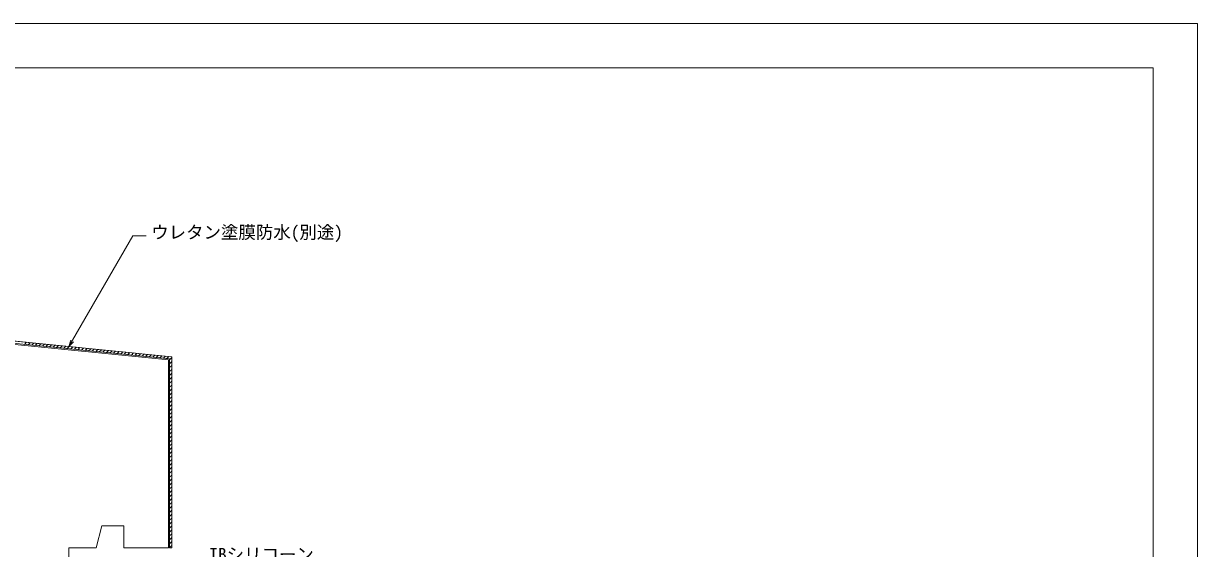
# Model space of a CAD drawing. Units: millimetres, scale not verified. Extents: x -840 to 840, y -594 to 594.
# Drawn here: x -220 to 840, y 120 to 594 of the extents above; entities that cross this region are included whole.
import ezdxf
from ezdxf.enums import TextEntityAlignment as Align

# ---------------------------------------------------------------- set-up
doc = ezdxf.new("R2010")
doc.units = ezdxf.units.MM
doc.header["$LTSCALE"] = 2
for name, color, linetype, lineweight in [('0-0_輪郭線', 2, 'Continuous', 9), ('0-1_図面枠', 7, 'Continuous', 9), ('0-2_文字', 5, 'Continuous', 9), ('0-6_躯体', 7, 'Continuous', 9), ('0-7_寸法線', 7, 'Continuous', 9), ('1-0_塗膜(N-300)', 2, 'Continuous', 9)]:
    doc.layers.add(name, color=color, linetype=linetype, lineweight=lineweight)
doc.styles.add('ＭＳ ゴシック', font='')
doc.styles.get('ＭＳ ゴシック').set_extended_font_data('MS Gothic')

msp = doc.modelspace()

# ---------------------------------------------------------------- linework, layer by layer
at = {"layer": '0-0_輪郭線'}
msp.add_lwpolyline([(800, 554), (-800, 554), (-800, -554), (800, -554)], close=True, dxfattribs=at)
at = {"layer": '0-1_図面枠'}
msp.add_lwpolyline([(840, -594), (840, 594), (-840, 594), (-840, -594)], close=True, dxfattribs=at)
at = {"layer": '0-6_躯体'}
for p, q in [((-89.365, 290.064), (-359.365, 317.064)), ((-89.365, 290.064), (-89.365, 120.064)), ((-149.655, 140.064), (-154.655, 120.064)), ((-149.655, 140.064), (-129.655, 140.064)), ((-129.655, 120.064), (-129.655, 140.064)), ((-179.365, 120.064), (-179.365, -282.936)), ((-179.365, 120.064), (-154.655, 120.064)), ((-129.655, 120.064), (-89.365, 120.064))]:
    msp.add_line(p, q, dxfattribs=at)
at = {"layer": '0-7_寸法線'}
for points in [[(-179.253, 302.068), (-121.453, 402.182), (-109.453, 402.182)], [(-175.01, 306.311), (-179.253, 302.068), (-177.7, 307.863)]]:
    msp.add_lwpolyline(points, dxfattribs=at)
at = {"layer": '1-0_塗膜(N-300)'}
for p, q in [((-86.365, 292.779), (-359.215, 320.064)), ((-219.321, 304.065), (-217.493, 305.892)), ((-216.107, 303.743), (-214.279, 305.571)), ((-212.892, 303.422), (-211.065, 305.249)), ((-209.678, 303.1), (-207.851, 304.928)), ((-206.464, 302.779), (-204.637, 304.606)), ((-203.25, 302.458), (-201.423, 304.285)), ((-200.036, 302.136), (-198.209, 303.963)), ((-196.822, 301.815), (-194.995, 303.642)), ((-193.608, 301.493), (-191.78, 303.321)), ((-190.394, 301.172), (-188.566, 302.999)), ((-187.179, 300.851), (-185.352, 302.678)), ((-183.965, 300.529), (-182.138, 302.356)), ((-180.751, 300.208), (-178.924, 302.035)), ((-177.537, 299.886), (-175.71, 301.714)), ((-174.323, 299.565), (-172.496, 301.392)), ((-171.109, 299.244), (-169.282, 301.071)), ((-167.895, 298.922), (-166.068, 300.749)), ((-164.681, 298.601), (-162.853, 300.428)), ((-161.467, 298.279), (-159.639, 300.107)), ((-158.252, 297.958), (-156.425, 299.785)), ((-155.038, 297.636), (-153.211, 299.464)), ((-151.824, 297.315), (-149.997, 299.142)), ((-148.61, 296.994), (-146.783, 298.821)), ((-145.396, 296.672), (-143.569, 298.499)), ((-142.182, 296.351), (-140.355, 298.178)), ((-138.968, 296.029), (-137.14, 297.857)), ((-135.754, 295.708), (-133.926, 297.535)), ((-132.539, 295.387), (-130.712, 297.214)), ((-129.325, 295.065), (-127.498, 296.892)), ((-126.111, 294.744), (-124.284, 296.571)), ((-122.897, 294.422), (-121.07, 296.25)), ((-119.683, 294.101), (-117.856, 295.928)), ((-116.469, 293.78), (-114.642, 295.607)), ((-113.255, 293.458), (-111.427, 295.285)), ((-110.041, 293.137), (-108.213, 294.964)), ((-106.826, 292.815), (-104.999, 294.643)), ((-103.612, 292.494), (-101.785, 294.321)), ((-100.398, 292.172), (-98.571, 294)), ((-97.184, 291.851), (-95.357, 293.678)), ((-93.97, 291.53), (-92.143, 293.357)), ((-90.756, 291.208), (-88.929, 293.035)), ((-88.365, 290.064), (-86.365, 292.064)), ((-88.365, 290.969), (-88.365, 120.064)), ((-88.365, 286.528), (-86.365, 288.528)), ((-88.365, 282.993), (-86.365, 284.993)), ((-88.365, 279.457), (-86.365, 281.457)), ((-88.365, 275.922), (-86.365, 277.922)), ((-88.365, 272.386), (-86.365, 274.386)), ((-88.365, 268.851), (-86.365, 270.851)), ((-88.365, 265.315), (-86.365, 267.315)), ((-88.365, 261.779), (-86.365, 263.779)), ((-88.365, 258.244), (-86.365, 260.244)), ((-88.365, 254.708), (-86.365, 256.708)), ((-88.365, 251.173), (-86.365, 253.173)), ((-88.365, 247.637), (-86.365, 249.637)), ((-88.365, 244.102), (-86.365, 246.102)), ((-88.365, 240.566), (-86.365, 242.566)), ((-88.365, 237.031), (-86.365, 239.031)), ((-88.365, 233.495), (-86.365, 235.495)), ((-88.365, 229.96), (-86.365, 231.96)), ((-88.365, 226.424), (-86.365, 228.424)), ((-88.365, 222.889), (-86.365, 224.889)), ((-88.365, 219.353), (-86.365, 221.353)), ((-88.365, 215.818), (-86.365, 217.818)), ((-88.365, 212.282), (-86.365, 214.282)), ((-88.365, 208.746), (-86.365, 210.746)), ((-88.365, 205.211), (-86.365, 207.211)), ((-88.365, 201.675), (-86.365, 203.675)), ((-88.365, 198.14), (-86.365, 200.14)), ((-88.365, 194.604), (-86.365, 196.604)), ((-88.365, 191.069), (-86.365, 193.069)), ((-88.365, 187.533), (-86.365, 189.533)), ((-88.365, 183.998), (-86.365, 185.998)), ((-88.365, 180.462), (-86.365, 182.462)), ((-88.365, 176.927), (-86.365, 178.927)), ((-88.365, 173.391), (-86.365, 175.391)), ((-88.365, 169.856), (-86.365, 171.856)), ((-88.365, 166.32), (-86.365, 168.32)), ((-88.365, 162.784), (-86.365, 164.784)), ((-88.365, 159.249), (-86.365, 161.249)), ((-88.365, 155.713), (-86.365, 157.713)), ((-88.365, 152.178), (-86.365, 154.178)), ((-88.365, 148.642), (-86.365, 150.642)), ((-88.365, 145.107), (-86.365, 147.107)), ((-88.365, 141.571), (-86.365, 143.571)), ((-88.365, 138.036), (-86.365, 140.036)), ((-88.365, 134.5), (-86.365, 136.5)), ((-88.365, 130.965), (-86.365, 132.965)), ((-88.365, 127.429), (-86.365, 129.429)), ((-88.365, 123.894), (-86.365, 125.894)), ((-88.365, 120.358), (-86.365, 122.358))]:
    msp.add_line(p, q, dxfattribs=at)
msp.add_lwpolyline([(-359.315, 318.064), (-88.365, 290.969), (-88.365, 120.064), (-86.365, 120.064), (-86.365, 292.779), (-359.215, 320.064), (-379.365, 320.064), (-379.365, 318.064)], close=True, dxfattribs=at)
for points in [[(-88.365, 290.969), (-359.315, 318.064), (-379.365, 318.064)], [(-86.365, 292.779), (-86.365, 120.064), (-88.365, 120.064)]]:
    msp.add_lwpolyline(points, dxfattribs=at)

# ---------------------------------------------------------------- texts
at = {"layer": '0-2_文字', "color": 7, "style": 'ＭＳ ゴシック'}
for s, p in [('ウレタン塗膜防水(別途)', (-104.912, 396.123)), ('IBシリコーン', (-52.552, 105.056))]:
    msp.add_text(s, height=11.54, dxfattribs=at).set_placement(p, align=Align.BOTTOM_LEFT)

doc.saveas('drawing.dxf')
